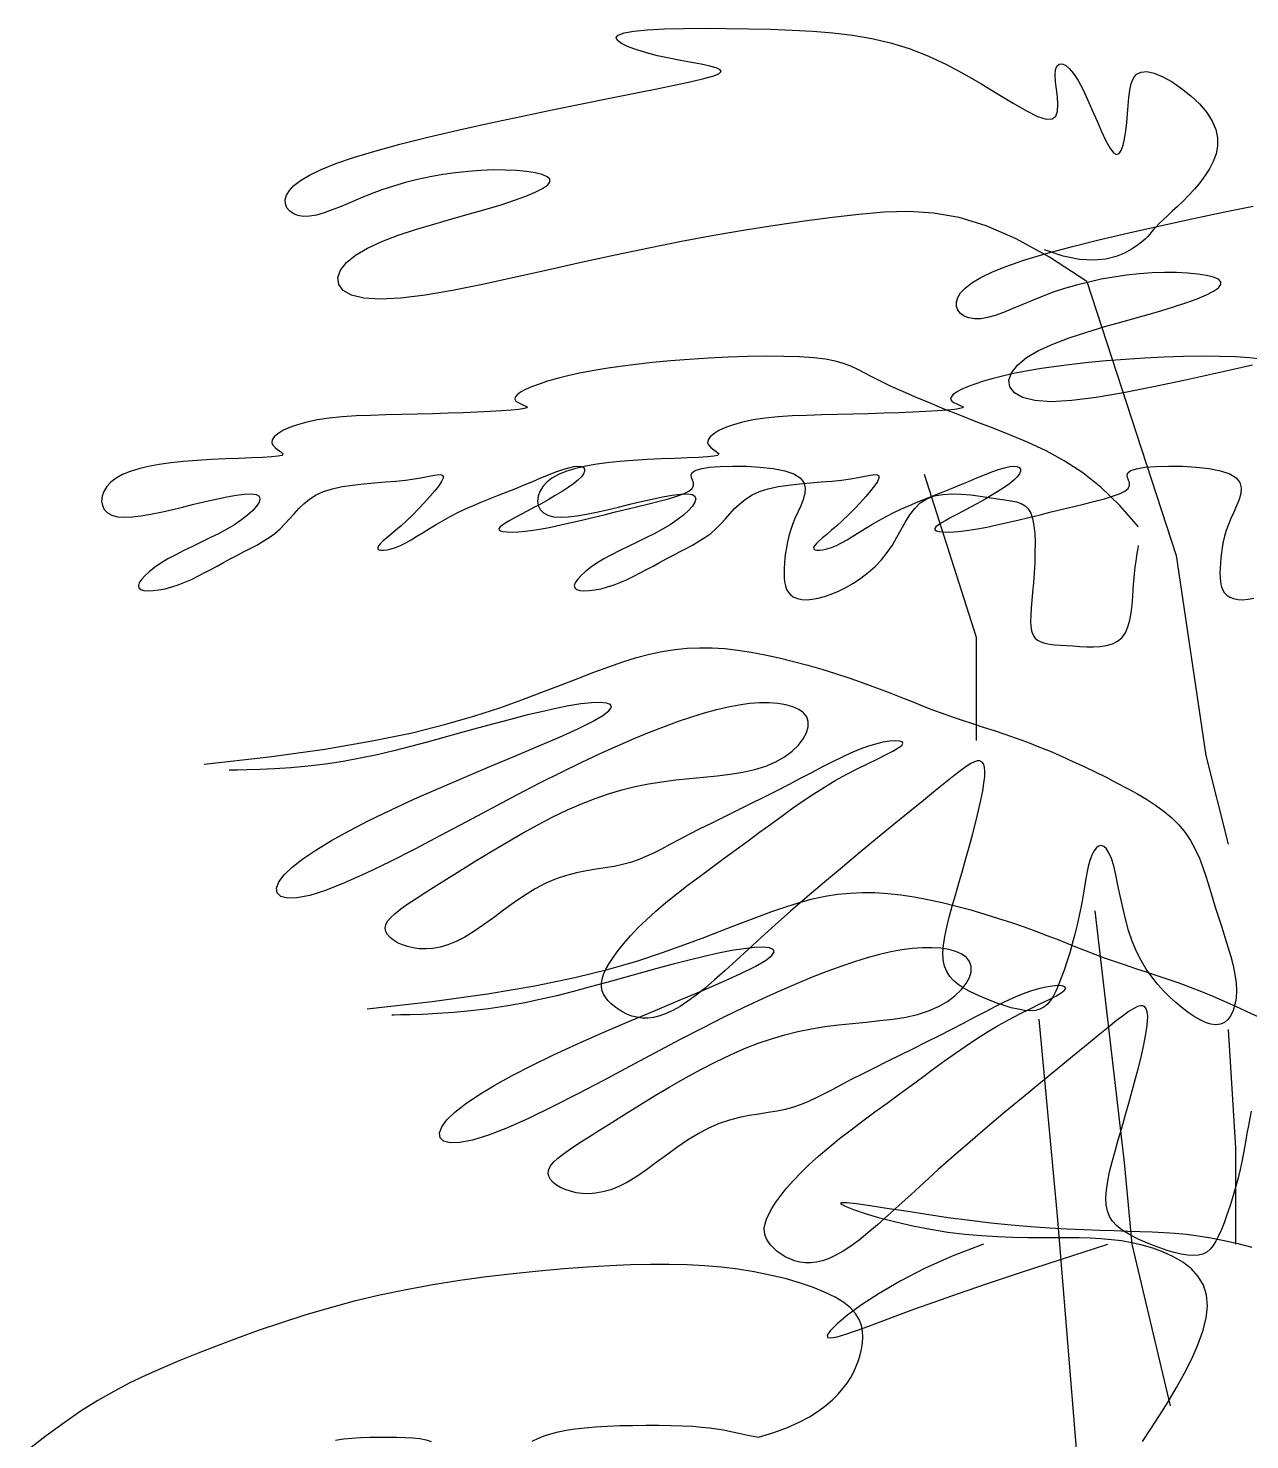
# Model space of a CAD drawing. Header units: inches. Extents: x -177 to 2825, y -2046 to -803.
# Drawn here: x 2225.187 to 2228.912, y -1211.337 to -1207.032 of the extents above; entities that cross this region are included whole.
import ezdxf

# ---------------------------------------------------------------- set-up
doc = ezdxf.new("R2010")
doc.units = ezdxf.units.IN
doc.header["$MEASUREMENT"] = 0

# ---------------------------------------------------------------- blocks, each defined once
blk = doc.blocks.new('A$C2C611E7A')
at = {"linetype": 'ByBlock'}
for points in [[(330.43, 1294.19), (325.28, 1297.56), (320.71, 1300.08), (316.59, 1301.85), (312.83, 1303), (309.3, 1303.62), (305.91, 1303.83), (302.53, 1303.73), (299.06, 1303.43), (295.4, 1303.02), (291.55, 1302.52), (287.54, 1301.93), (283.37, 1301.27), (279.06, 1300.52), (274.63, 1299.7), (270.1, 1298.8), (265.49, 1297.84), (260.82, 1296.81), (256.16, 1295.76), (251.6, 1294.74), (247.22, 1293.8), (243.1, 1292.98), (239.32, 1292.34), (235.97, 1291.91), (233.14, 1291.76), (230.88, 1291.91), (229.19, 1292.34), (228.04, 1292.98), (227.42, 1293.8), (227.3, 1294.74), (227.67, 1295.76), (228.48, 1296.81), (229.73, 1297.84), (231.38, 1298.81), (233.37, 1299.71), (235.6, 1300.56), (238, 1301.36), (240.5, 1302.11), (243, 1302.83), (245.44, 1303.5), (247.73, 1304.15), (249.8, 1304.78), (251.63, 1305.38), (253.2, 1305.95), (254.48, 1306.49), (255.47, 1307), (256.15, 1307.47), (256.49, 1307.9), (256.49, 1308.28), (256.13, 1308.63), (255.45, 1308.92), (254.49, 1309.16), (253.3, 1309.35), (251.91, 1309.48), (250.37, 1309.55), (248.72, 1309.56), (247, 1309.5), (245.26, 1309.37), (243.51, 1309.18), (241.75, 1308.93), (240.01, 1308.62), (238.29, 1308.25), (236.6, 1307.82), (234.96, 1307.35), (233.38, 1306.83), (231.87, 1306.26), (230.42, 1305.68), (229.05, 1305.1), (227.76, 1304.55), (226.54, 1304.06), (225.41, 1303.65), (224.37, 1303.35), (223.41, 1303.18), (222.54, 1303.17), (221.79, 1303.3), (221.15, 1303.55), (220.64, 1303.91), (220.28, 1304.36), (220.09, 1304.89), (220.07, 1305.47), (220.25, 1306.1), (220.63, 1306.75), (221.26, 1307.42), (222.17, 1308.13), (223.41, 1308.86), (225.01, 1309.63), (227.02, 1310.44), (229.47, 1311.28), (232.41, 1312.17), (235.84, 1313.1), (239.69, 1314.06), (243.82, 1315.03), (248.13, 1316), (252.49, 1316.94), (256.8, 1317.84), (260.92, 1318.69), (264.76, 1319.46), (268.2, 1320.14), (271.22, 1320.75), (273.82, 1321.28), (275.98, 1321.74), (277.69, 1322.14), (278.95, 1322.5), (279.75, 1322.82), (280.08, 1323.1), (279.95, 1323.37), (279.4, 1323.62), (278.51, 1323.86), (277.35, 1324.11), (275.98, 1324.36), (274.47, 1324.64), (272.9, 1324.95), (271.33, 1325.29), (269.82, 1325.68), (268.45, 1326.09), (267.28, 1326.53), (266.37, 1326.96), (265.79, 1327.39), (265.61, 1327.78), (265.9, 1328.14), (266.71, 1328.45), (268.08, 1328.69), (269.96, 1328.87), (272.26, 1328.99), (274.88, 1329.06), (277.75, 1329.08), (280.76, 1329.06), (283.84, 1329.01), (286.89, 1328.94), (289.85, 1328.83), (292.71, 1328.67), (295.48, 1328.44), (298.17, 1328.12), (300.82, 1327.66), (303.42, 1327.06), (305.99, 1326.27), (308.54, 1325.29), (311.09, 1324.1), (313.59, 1322.76), (315.99, 1321.37), (318.24, 1320.01), (320.3, 1318.76), (322.12, 1317.71), (323.65, 1316.94), (324.84, 1316.54), (325.66, 1316.58), (326.16, 1316.98), (326.4, 1317.68), (326.45, 1318.58), (326.38, 1319.61), (326.24, 1320.68), (326.11, 1321.71), (326.06, 1322.62), (326.12, 1323.33), (326.31, 1323.84), (326.61, 1324.12), (327, 1324.17), (327.47, 1323.98), (328.01, 1323.54), (328.59, 1322.85), (329.22, 1321.89), (329.87, 1320.67), (330.53, 1319.27), (331.18, 1317.78), (331.83, 1316.27), (332.46, 1314.85), (333.05, 1313.59), (333.59, 1312.59), (334.08, 1311.93), (334.51, 1311.68), (334.87, 1311.81), (335.17, 1312.25), (335.42, 1312.96), (335.63, 1313.87), (335.79, 1314.94), (335.92, 1316.09), (336.03, 1317.27), (336.11, 1318.44), (336.21, 1319.55), (336.34, 1320.57), (336.55, 1321.46), (336.85, 1322.2), (337.29, 1322.74), (337.9, 1323.05), (338.7, 1323.1), (339.72, 1322.87), (340.9, 1322.38), (342.17, 1321.68), (343.48, 1320.8), (344.75, 1319.78), (345.92, 1318.66), (346.93, 1317.49), (347.7, 1316.3), (348.2, 1315.13), (348.43, 1313.98), (348.43, 1312.86), (348.22, 1311.78), (347.84, 1310.72), (347.33, 1309.71), (346.7, 1308.73), (346, 1307.8), (345.25, 1306.91), (344.48, 1306.07), (343.7, 1305.28), (342.93, 1304.55), (342.2, 1303.87), (341.52, 1303.25), (340.92, 1302.7), (340.41, 1302.21), (340, 1301.79), (339.67, 1301.41), (339.39, 1301.07), (339.11, 1300.74), (338.81, 1300.4), (338.44, 1300.04), (337.97, 1299.64), (337.37, 1299.17), (336.59, 1298.64), (335.63, 1298.1), (334.45, 1297.63), (333.03, 1297.28), (331.36, 1297.12), (329.41, 1297.24), (327.17, 1297.7), (324.6, 1298.57)], [(353.22, 1282.69), (348.56, 1281.64), (344, 1280.62), (339.62, 1279.68), (335.5, 1278.86), (331.73, 1278.22), (328.38, 1277.8), (325.54, 1277.65), (323.28, 1277.8), (321.59, 1278.22), (320.45, 1278.86), (319.83, 1279.68), (319.71, 1280.62), (320.07, 1281.64), (320.89, 1282.69), (322.14, 1283.72), (323.79, 1284.69), (325.77, 1285.59), (328.01, 1286.44), (330.41, 1287.24), (332.9, 1288), (335.41, 1288.71), (337.85, 1289.39), (340.14, 1290.04), (342.21, 1290.66), (344.04, 1291.26), (345.6, 1291.83), (346.89, 1292.37), (347.88, 1292.88), (348.55, 1293.35), (348.9, 1293.78), (348.9, 1294.17), (348.54, 1294.51), (347.86, 1294.8), (346.9, 1295.04), (345.7, 1295.23), (344.31, 1295.36), (342.77, 1295.43), (341.12, 1295.44), (339.41, 1295.38), (337.67, 1295.26), (335.91, 1295.07), (334.16, 1294.81), (332.42, 1294.5), (330.7, 1294.13), (329.01, 1293.71), (327.37, 1293.23), (325.79, 1292.71), (324.27, 1292.14), (322.83, 1291.56), (321.46, 1290.98), (320.16, 1290.43), (318.95, 1289.94), (317.82, 1289.53), (316.77, 1289.23), (315.82, 1289.06), (314.95, 1289.05), (314.19, 1289.18), (313.55, 1289.43), (313.05, 1289.79), (312.69, 1290.25), (312.5, 1290.77), (312.48, 1291.36), (312.65, 1291.98), (313.04, 1292.63), (313.66, 1293.3), (314.58, 1294.01), (315.82, 1294.74), (317.42, 1295.51), (319.43, 1296.32), (321.88, 1297.17), (324.81, 1298.05), (328.25, 1298.98), (332.09, 1299.94), (336.23, 1300.92), (340.53, 1301.88), (344.9, 1302.82), (349.2, 1303.73), (353.33, 1304.57)], [(330.43, 1294.19), (342.73, 1256.45), (346.82, 1228.93), (349.88, 1216.7)], [(337.55, 1260.43), (334.98, 1263.37), (332.42, 1265.82), (329.86, 1267.84), (327.33, 1269.51), (324.83, 1270.89), (322.36, 1272.05), (319.93, 1273.06), (317.54, 1273.99), (315.21, 1274.89), (312.96, 1275.78), (310.8, 1276.64), (308.75, 1277.47), (306.84, 1278.27), (305.08, 1279.03), (303.5, 1279.75), (302.11, 1280.41), (300.91, 1281.03), (299.87, 1281.59), (298.9, 1282.09), (297.94, 1282.54), (296.92, 1282.92), (295.77, 1283.24), (294.43, 1283.5), (292.82, 1283.7), (290.89, 1283.82), (288.69, 1283.89), (286.27, 1283.9), (283.7, 1283.86), (281.04, 1283.77), (278.34, 1283.64), (275.67, 1283.47), (273.09, 1283.27), (270.65, 1283.04), (268.35, 1282.79), (266.19, 1282.51), (264.18, 1282.22), (262.3, 1281.9), (260.57, 1281.56), (258.97, 1281.21), (257.51, 1280.84), (256.19, 1280.46), (255.01, 1280.07), (253.99, 1279.69), (253.13, 1279.31), (252.46, 1278.94), (251.98, 1278.59), (251.71, 1278.27), (251.65, 1277.99), (251.81, 1277.74), (252.11, 1277.52), (252.5, 1277.34), (252.88, 1277.18), (253.2, 1277.05), (253.36, 1276.92), (253.3, 1276.81), (252.94, 1276.7), (252.22, 1276.59), (251.17, 1276.49), (249.84, 1276.39), (248.26, 1276.29), (246.48, 1276.2), (244.54, 1276.12), (242.48, 1276.05), (240.36, 1275.99), (238.21, 1275.94), (236.05, 1275.89), (233.92, 1275.84), (231.84, 1275.77), (229.83, 1275.68), (227.92, 1275.55), (226.13, 1275.37), (224.5, 1275.13), (223.03, 1274.83), (221.74, 1274.48), (220.65, 1274.09), (219.74, 1273.67), (219.04, 1273.24), (218.55, 1272.8), (218.27, 1272.38), (218.21, 1271.99), (218.36, 1271.64), (218.66, 1271.32), (219.03, 1271.04), (219.39, 1270.8), (219.65, 1270.58), (219.73, 1270.4), (219.57, 1270.26), (219.06, 1270.13), (218.17, 1270.04), (216.93, 1269.96), (215.41, 1269.9), (213.69, 1269.83), (211.82, 1269.76), (209.88, 1269.67), (207.94, 1269.56), (206.06, 1269.42), (204.3, 1269.24), (202.69, 1269.02), (201.21, 1268.74), (199.88, 1268.42), (198.69, 1268.05), (197.66, 1267.61), (196.78, 1267.12), (196.05, 1266.57), (195.49, 1265.95), (195.09, 1265.29), (194.85, 1264.62), (194.78, 1263.96), (194.88, 1263.34), (195.15, 1262.79), (195.59, 1262.33), (196.2, 1262), (196.98, 1261.8), (197.92, 1261.73), (198.99, 1261.78), (200.2, 1261.93), (201.51, 1262.15), (202.91, 1262.44), (204.38, 1262.77), (205.92, 1263.14), (207.48, 1263.52), (209.05, 1263.89), (210.57, 1264.23), (212.01, 1264.53), (213.32, 1264.76), (214.46, 1264.91), (215.39, 1264.94), (216.06, 1264.85), (216.46, 1264.62), (216.58, 1264.27), (216.46, 1263.81), (216.12, 1263.26), (215.58, 1262.66), (214.88, 1262.02), (214.03, 1261.36), (213.06, 1260.71), (212, 1260.08), (210.87, 1259.47), (209.69, 1258.88), (208.49, 1258.3), (207.29, 1257.73), (206.11, 1257.16), (204.98, 1256.58), (203.91, 1256), (202.94, 1255.41), (202.08, 1254.81), (201.34, 1254.24), (200.73, 1253.68), (200.27, 1253.17), (199.97, 1252.71), (199.85, 1252.32), (199.91, 1252), (200.17, 1251.78), (200.6, 1251.65), (201.18, 1251.6), (201.88, 1251.63), (202.67, 1251.73), (203.53, 1251.9), (204.43, 1252.14), (205.34, 1252.43), (206.25, 1252.78), (207.14, 1253.17), (208.03, 1253.6), (208.92, 1254.06), (209.8, 1254.53), (210.69, 1255.02), (211.58, 1255.51), (212.49, 1256), (213.41, 1256.48), (214.33, 1256.95), (215.24, 1257.42), (216.13, 1257.91), (217, 1258.42), (217.84, 1258.95), (218.62, 1259.52), (219.35, 1260.14), (220.02, 1260.81), (220.65, 1261.51), (221.27, 1262.22), (221.92, 1262.93), (222.62, 1263.6), (223.41, 1264.24), (224.31, 1264.8), (225.35, 1265.28), (226.56, 1265.66), (227.9, 1265.95), (229.34, 1266.17), (230.84, 1266.33), (232.36, 1266.47), (233.86, 1266.59), (235.3, 1266.71), (236.64, 1266.85), (237.86, 1267.03), (238.94, 1267.22), (239.86, 1267.39), (240.61, 1267.53), (241.19, 1267.6), (241.59, 1267.57), (241.79, 1267.43), (241.79, 1267.14), (241.58, 1266.68), (241.19, 1266.08), (240.65, 1265.37), (239.99, 1264.59), (239.24, 1263.75), (238.43, 1262.9), (237.61, 1262.07), (236.79, 1261.28), (236.01, 1260.57), (235.28, 1259.94), (234.62, 1259.38), (234.04, 1258.89), (233.55, 1258.47), (233.17, 1258.11), (232.91, 1257.81), (232.79, 1257.57), (232.8, 1257.39), (232.96, 1257.26), (233.23, 1257.19), (233.61, 1257.18), (234.08, 1257.24), (234.63, 1257.37), (235.26, 1257.58), (235.93, 1257.86), (236.65, 1258.22), (237.4, 1258.64), (238.2, 1259.12), (239.04, 1259.64), (239.92, 1260.19), (240.83, 1260.75), (241.79, 1261.31), (242.79, 1261.85), (243.83, 1262.38), (244.9, 1262.88), (246, 1263.36), (247.13, 1263.84), (248.28, 1264.3), (249.44, 1264.77), (250.62, 1265.23), (251.79, 1265.71), (252.97, 1266.2), (254.13, 1266.68), (255.26, 1267.15), (256.33, 1267.58), (257.34, 1267.97), (258.27, 1268.3), (259.09, 1268.55), (259.8, 1268.71), (260.37, 1268.76), (260.81, 1268.72), (261.11, 1268.58), (261.26, 1268.37), (261.27, 1268.08), (261.13, 1267.72), (260.83, 1267.31), (260.37, 1266.85), (259.76, 1266.35), (259.01, 1265.82), (258.17, 1265.27), (257.24, 1264.71), (256.27, 1264.15), (255.29, 1263.6), (254.31, 1263.07), (253.37, 1262.57), (252.49, 1262.11), (251.7, 1261.69), (251, 1261.3), (250.42, 1260.96), (249.96, 1260.66), (249.65, 1260.4), (249.49, 1260.18), (249.51, 1260), (249.71, 1259.86), (250.08, 1259.76), (250.62, 1259.71), (251.31, 1259.7), (252.14, 1259.73), (253.11, 1259.82), (254.18, 1259.95), (255.37, 1260.14), (256.65, 1260.38), (258, 1260.67), (259.43, 1260.99), (260.91, 1261.34), (262.43, 1261.71), (263.97, 1262.09), (265.53, 1262.47), (267.09, 1262.85), (268.63, 1263.22), (270.12, 1263.58), (271.53, 1263.93), (272.82, 1264.28), (273.96, 1264.63), (274.91, 1264.98), (275.63, 1265.34), (276.09, 1265.71), (276.28, 1266.09), (276.27, 1266.47), (276.15, 1266.86), (276.02, 1267.23), (275.97, 1267.58), (276.09, 1267.9), (276.48, 1268.18), (277.24, 1268.42), (278.41, 1268.61), (279.93, 1268.73), (281.68, 1268.79), (283.56, 1268.76), (285.45, 1268.65), (287.25, 1268.44), (288.83, 1268.13), (290.1, 1267.71), (290.97, 1267.17), (291.47, 1266.53), (291.66, 1265.8), (291.62, 1265.01), (291.39, 1264.18), (291.04, 1263.31), (290.64, 1262.44), (290.24, 1261.57), (289.9, 1260.73), (289.62, 1259.91), (289.39, 1259.11), (289.21, 1258.34), (289.06, 1257.59), (288.96, 1256.85), (288.87, 1256.13), (288.81, 1255.43), (288.77, 1254.74), (288.75, 1254.08), (288.76, 1253.44), (288.81, 1252.84), (288.92, 1252.29), (289.09, 1251.8), (289.34, 1251.37), (289.67, 1251.01), (290.09, 1250.72), (290.6, 1250.53), (291.2, 1250.41), (291.87, 1250.38), (292.61, 1250.44), (293.43, 1250.58), (294.31, 1250.82), (295.24, 1251.15), (296.23, 1251.57), (297.25, 1252.08), (298.29, 1252.68), (299.32, 1253.36), (300.32, 1254.12), (301.27, 1254.96), (302.16, 1255.88), (302.96, 1256.86), (303.67, 1257.9), (304.29, 1258.98), (304.88, 1260.06), (305.46, 1261.11), (306.07, 1262.08), (306.74, 1262.96), (307.5, 1263.71), (308.39, 1264.28), (309.43, 1264.67), (310.6, 1264.88), (311.85, 1264.96), (313.15, 1264.92), (314.46, 1264.81), (315.75, 1264.64), (316.98, 1264.46), (318.11, 1264.28), (319.12, 1264.14), (320, 1264), (320.76, 1263.84), (321.4, 1263.62), (321.94, 1263.32), (322.37, 1262.9), (322.72, 1262.32), (322.97, 1261.57), (323.15, 1260.61), (323.25, 1259.48), (323.3, 1258.22), (323.29, 1256.88), (323.25, 1255.48), (323.17, 1254.08), (323.08, 1252.72), (322.97, 1251.43), (322.87, 1250.26), (322.78, 1249.21), (322.71, 1248.27), (322.69, 1247.44), (322.72, 1246.71), (322.81, 1246.09), (322.99, 1245.57), (323.26, 1245.15), (323.63, 1244.82), (324.11, 1244.57), (324.67, 1244.39), (325.31, 1244.26), (326.03, 1244.17), (326.82, 1244.11), (327.66, 1244.06), (328.55, 1244.01), (329.47, 1243.95), (330.42, 1243.91), (331.36, 1243.89), (332.28, 1243.94), (333.15, 1244.06), (333.95, 1244.29), (334.67, 1244.65), (335.26, 1245.15), (335.74, 1245.82), (336.09, 1246.64), (336.36, 1247.57), (336.54, 1248.59), (336.67, 1249.66), (336.76, 1250.76), (336.83, 1251.86), (336.91, 1252.93), (337, 1253.94), (337.1, 1254.88), (337.21, 1255.71), (337.31, 1256.44), (337.4, 1257.03), (337.48, 1257.48), (337.53, 1257.76), (337.55, 1257.86)], [(354.44, 1283.5), (352.83, 1283.7), (350.9, 1283.82), (348.7, 1283.89), (346.29, 1283.9), (343.72, 1283.86), (341.06, 1283.77), (338.36, 1283.64), (335.69, 1283.47), (333.11, 1283.27), (330.66, 1283.04), (328.36, 1282.79), (326.2, 1282.51), (324.19, 1282.22), (322.32, 1281.9), (320.58, 1281.56), (318.99, 1281.21), (317.53, 1280.84), (316.2, 1280.46), (315.02, 1280.07), (314, 1279.69), (313.15, 1279.31), (312.48, 1278.94), (312, 1278.59), (311.73, 1278.27), (311.67, 1277.99), (311.82, 1277.74), (312.13, 1277.52), (312.51, 1277.34), (312.9, 1277.18), (313.21, 1277.05), (313.38, 1276.92), (313.31, 1276.81), (312.95, 1276.7), (312.24, 1276.59), (311.19, 1276.49), (309.85, 1276.39), (308.27, 1276.29), (306.49, 1276.2), (304.55, 1276.12), (302.5, 1276.05), (300.38, 1275.99), (298.22, 1275.94), (296.07, 1275.89), (293.94, 1275.84), (291.85, 1275.77), (289.84, 1275.68), (287.93, 1275.55), (286.15, 1275.37), (284.51, 1275.13), (283.04, 1274.83), (281.76, 1274.48), (280.66, 1274.09), (279.76, 1273.67), (279.06, 1273.24), (278.56, 1272.8), (278.28, 1272.38), (278.22, 1271.99), (278.38, 1271.64), (278.68, 1271.32), (279.05, 1271.04), (279.4, 1270.8), (279.66, 1270.58), (279.75, 1270.4), (279.58, 1270.26), (279.08, 1270.13), (278.19, 1270.04), (276.95, 1269.96), (275.43, 1269.9), (273.7, 1269.83), (271.83, 1269.76), (269.89, 1269.67), (267.95, 1269.56), (266.07, 1269.42), (264.32, 1269.24), (262.7, 1269.02), (261.22, 1268.74), (259.89, 1268.42), (258.71, 1268.05), (257.67, 1267.61), (256.79, 1267.12), (256.07, 1266.57), (255.51, 1265.95), (255.11, 1265.29), (254.87, 1264.62), (254.8, 1263.96), (254.9, 1263.34), (255.16, 1262.79), (255.6, 1262.33), (256.21, 1262), (256.99, 1261.8), (257.93, 1261.73), (259.01, 1261.78), (260.21, 1261.93), (261.52, 1262.15), (262.92, 1262.44), (264.4, 1262.77), (265.93, 1263.14), (267.5, 1263.52), (269.06, 1263.89), (270.59, 1264.23), (272.02, 1264.53), (273.33, 1264.76), (274.47, 1264.91), (275.4, 1264.94), (276.08, 1264.85), (276.47, 1264.62), (276.59, 1264.27), (276.47, 1263.81), (276.13, 1263.26), (275.6, 1262.66), (274.89, 1262.02), (274.04, 1261.36), (273.08, 1260.71), (272.02, 1260.08), (270.88, 1259.47), (269.71, 1258.88), (268.5, 1258.3), (267.3, 1257.73), (266.12, 1257.16), (264.99, 1256.58), (263.93, 1256), (262.96, 1255.41), (262.1, 1254.81), (261.36, 1254.24), (260.75, 1253.68), (260.29, 1253.17), (259.99, 1252.71), (259.86, 1252.32), (259.93, 1252), (260.18, 1251.78), (260.62, 1251.65), (261.19, 1251.6), (261.89, 1251.63), (262.69, 1251.73), (263.55, 1251.9), (264.45, 1252.14), (265.36, 1252.43), (266.26, 1252.78), (267.16, 1253.17), (268.05, 1253.6), (268.93, 1254.06), (269.82, 1254.53), (270.71, 1255.02), (271.6, 1255.51), (272.51, 1256), (273.42, 1256.48), (274.34, 1256.95), (275.25, 1257.42), (276.15, 1257.91), (277.02, 1258.42), (277.85, 1258.95), (278.64, 1259.52), (279.37, 1260.14), (280.03, 1260.81), (280.67, 1261.51), (281.29, 1262.22), (281.94, 1262.93), (282.64, 1263.6), (283.43, 1264.24), (284.33, 1264.8), (285.37, 1265.28), (286.57, 1265.66), (287.92, 1265.95), (289.36, 1266.17), (290.85, 1266.33), (292.37, 1266.47), (293.87, 1266.59), (295.31, 1266.71), (296.66, 1266.85), (297.88, 1267.03), (298.95, 1267.22), (299.87, 1267.39), (300.63, 1267.53), (301.21, 1267.6), (301.6, 1267.57), (301.81, 1267.43), (301.81, 1267.14), (301.6, 1266.68), (301.2, 1266.08), (300.66, 1265.37), (300, 1264.59), (299.25, 1263.75), (298.45, 1262.9), (297.62, 1262.07), (296.8, 1261.28), (296.02, 1260.57), (295.29, 1259.94), (294.63, 1259.38), (294.05, 1258.89), (293.56, 1258.47), (293.19, 1258.11), (292.93, 1257.81), (292.8, 1257.57), (292.82, 1257.39), (292.97, 1257.26), (293.24, 1257.19), (293.62, 1257.18), (294.1, 1257.24), (294.65, 1257.37), (295.27, 1257.58), (295.95, 1257.86), (296.66, 1258.22), (297.42, 1258.64), (298.22, 1259.12), (299.05, 1259.64), (299.93, 1260.19), (300.85, 1260.75), (301.81, 1261.31), (302.81, 1261.85), (303.84, 1262.38), (304.92, 1262.88), (306.02, 1263.36), (307.15, 1263.84), (308.3, 1264.3), (309.46, 1264.77), (310.63, 1265.23), (311.81, 1265.71), (312.99, 1266.2), (314.15, 1266.68), (315.27, 1267.15), (316.35, 1267.58), (317.36, 1267.97), (318.28, 1268.3), (319.11, 1268.55), (319.81, 1268.71), (320.39, 1268.76), (320.83, 1268.72), (321.13, 1268.58), (321.28, 1268.37), (321.29, 1268.08), (321.14, 1267.72), (320.84, 1267.31), (320.39, 1266.85), (319.77, 1266.35), (319.03, 1265.82), (318.18, 1265.27), (317.26, 1264.71), (316.29, 1264.15), (315.3, 1263.6), (314.32, 1263.07), (313.38, 1262.57), (312.51, 1262.11), (311.71, 1261.69), (311.02, 1261.3), (310.43, 1260.96), (309.98, 1260.66), (309.66, 1260.4), (309.51, 1260.18), (309.52, 1260), (309.72, 1259.86), (310.1, 1259.76), (310.64, 1259.71), (311.33, 1259.7), (312.16, 1259.73), (313.12, 1259.82), (314.2, 1259.95), (315.38, 1260.14), (316.66, 1260.38), (318.02, 1260.67), (319.44, 1260.99), (320.92, 1261.34), (322.44, 1261.71), (323.99, 1262.09), (325.54, 1262.47), (327.1, 1262.85), (328.65, 1263.22), (330.14, 1263.58), (331.55, 1263.93), (332.84, 1264.28), (333.97, 1264.63), (334.92, 1264.98), (335.64, 1265.34), (336.11, 1265.71), (336.3, 1266.09), (336.29, 1266.47), (336.17, 1266.86), (336.04, 1267.23), (335.99, 1267.58), (336.11, 1267.9), (336.5, 1268.18), (337.25, 1268.42), (338.43, 1268.61), (339.94, 1268.73), (341.7, 1268.79), (343.58, 1268.76), (345.47, 1268.65), (347.26, 1268.44), (348.85, 1268.13), (350.11, 1267.71), (350.98, 1267.17), (351.48, 1266.53), (351.68, 1265.8), (351.63, 1265.01), (351.41, 1264.18), (351.06, 1263.31), (350.66, 1262.44), (350.26, 1261.57), (349.92, 1260.73), (349.63, 1259.91), (349.4, 1259.11), (349.22, 1258.34), (349.08, 1257.59), (348.97, 1256.85), (348.89, 1256.13), (348.83, 1255.43), (348.78, 1254.74), (348.76, 1254.08), (348.77, 1253.44), (348.83, 1252.84), (348.94, 1252.29), (349.11, 1251.8), (349.36, 1251.37), (349.69, 1251.01), (350.11, 1250.72), (350.62, 1250.53), (351.21, 1250.41), (351.88, 1250.38), (352.63, 1250.44), (353.44, 1250.58)], [(308.03, 1267.67), (315.18, 1245.24), (315.18, 1230.97)], [(208.9, 1227.75), (217.85, 1228.75), (225.5, 1229.81), (232.01, 1230.93), (237.52, 1232.07), (242.19, 1233.22), (246.16, 1234.37), (249.6, 1235.51), (252.64, 1236.6), (255.41, 1237.64), (257.98, 1238.63), (260.35, 1239.54), (262.55, 1240.38), (264.62, 1241.14), (266.56, 1241.82), (268.42, 1242.4), (270.22, 1242.88), (271.97, 1243.26), (273.69, 1243.53), (275.4, 1243.7), (277.11, 1243.77), (278.84, 1243.75), (280.59, 1243.64), (282.38, 1243.45), (284.22, 1243.17), (286.13, 1242.81), (288.08, 1242.38), (290.05, 1241.89), (292.01, 1241.36), (293.95, 1240.8), (295.84, 1240.22), (297.66, 1239.62), (299.37, 1239.03), (300.98, 1238.44), (302.48, 1237.88), (303.91, 1237.32), (305.27, 1236.78), (306.59, 1236.25), (307.9, 1235.73), (309.2, 1235.23), (310.52, 1234.74), (311.88, 1234.27), (313.28, 1233.8), (314.71, 1233.33), (316.17, 1232.85), (317.65, 1232.36), (319.16, 1231.85), (320.69, 1231.32), (322.24, 1230.75), (323.8, 1230.14), (325.37, 1229.5), (326.93, 1228.82), (328.49, 1228.12), (330.04, 1227.41), (331.57, 1226.67), (333.07, 1225.93), (334.53, 1225.18), (335.96, 1224.43), (337.33, 1223.67), (338.65, 1222.89), (339.89, 1222.07), (341.06, 1221.22), (342.13, 1220.32), (343.1, 1219.36), (343.97, 1218.33), (344.71, 1217.22), (345.36, 1216.04), (345.92, 1214.8), (346.41, 1213.51), (346.86, 1212.18), (347.28, 1210.82), (347.69, 1209.44), (348.11, 1208.05), (348.55, 1206.66), (349, 1205.28), (349.44, 1203.91), (349.86, 1202.57), (350.24, 1201.26), (350.56, 1200), (350.81, 1198.78), (350.97, 1197.63), (351.02, 1196.54), (350.98, 1195.53), (350.83, 1194.62), (350.59, 1193.81), (350.27, 1193.12), (349.86, 1192.57), (349.38, 1192.16), (348.83, 1191.92), (348.2, 1191.84), (347.52, 1191.92), (346.79, 1192.15), (346.02, 1192.51), (345.22, 1192.97), (344.38, 1193.54), (343.54, 1194.19), (342.68, 1194.91), (341.82, 1195.69), (340.98, 1196.53), (340.15, 1197.44), (339.36, 1198.43), (338.6, 1199.51), (337.9, 1200.68), (337.25, 1201.95), (336.68, 1203.34), (336.18, 1204.83), (335.75, 1206.41), (335.37, 1208), (335.03, 1209.58), (334.72, 1211.09), (334.43, 1212.49), (334.13, 1213.73), (333.82, 1214.76), (333.48, 1215.54), (333.13, 1216.09), (332.77, 1216.41), (332.41, 1216.52), (332.05, 1216.44), (331.71, 1216.18), (331.39, 1215.76), (331.1, 1215.19), (330.85, 1214.48), (330.63, 1213.65), (330.43, 1212.72), (330.25, 1211.69), (330.06, 1210.58), (329.86, 1209.4), (329.64, 1208.18), (329.39, 1206.91), (329.1, 1205.61), (328.78, 1204.31), (328.43, 1203.01), (328.07, 1201.75), (327.68, 1200.53), (327.3, 1199.38), (326.91, 1198.31), (326.53, 1197.34), (326.16, 1196.49), (325.79, 1195.76), (325.4, 1195.15), (324.97, 1194.65), (324.51, 1194.26), (323.98, 1193.99), (323.37, 1193.83), (322.67, 1193.77), (321.87, 1193.82), (320.98, 1193.97), (320.03, 1194.19), (319.04, 1194.49), (318.03, 1194.83), (317.02, 1195.22), (316.04, 1195.63), (315.1, 1196.06), (314.22, 1196.49), (313.42, 1196.93), (312.7, 1197.41), (312.08, 1197.93), (311.55, 1198.51), (311.14, 1199.17), (310.84, 1199.92), (310.66, 1200.77), (310.62, 1201.74), (310.7, 1202.82), (310.88, 1204.01), (311.15, 1205.3), (311.49, 1206.68), (311.89, 1208.16), (312.34, 1209.71), (312.81, 1211.33), (313.3, 1213.02), (313.78, 1214.74), (314.26, 1216.47), (314.72, 1218.17), (315.14, 1219.8), (315.52, 1221.35), (315.84, 1222.77), (316.1, 1224.04), (316.27, 1225.12), (316.37, 1226.03), (316.38, 1226.76), (316.33, 1227.34), (316.2, 1227.76), (316, 1228.03), (315.72, 1228.17), (315.38, 1228.18), (314.97, 1228.06), (314.46, 1227.81), (313.83, 1227.41), (313.06, 1226.86), (312.11, 1226.12), (310.96, 1225.21), (309.58, 1224.09), (307.95, 1222.75), (306.05, 1221.2), (303.92, 1219.46), (301.63, 1217.58), (299.23, 1215.6), (296.77, 1213.55), (294.32, 1211.49), (291.93, 1209.45), (289.65, 1207.48), (287.54, 1205.6), (285.59, 1203.84), (283.79, 1202.2), (282.13, 1200.68), (280.6, 1199.28), (279.18, 1198.02), (277.87, 1196.9), (276.65, 1195.91), (275.51, 1195.08), (274.44, 1194.38), (273.44, 1193.82), (272.5, 1193.38), (271.62, 1193.06), (270.78, 1192.86), (269.98, 1192.77), (269.22, 1192.77), (268.48, 1192.87), (267.77, 1193.05), (267.11, 1193.3), (266.48, 1193.61), (265.9, 1193.97), (265.38, 1194.36), (264.91, 1194.77), (264.5, 1195.2), (264.16, 1195.63), (263.89, 1196.07), (263.7, 1196.53), (263.61, 1197.02), (263.6, 1197.55), (263.69, 1198.13), (263.9, 1198.77), (264.21, 1199.48), (264.65, 1200.27), (265.2, 1201.13), (265.88, 1202.06), (266.68, 1203.05), (267.6, 1204.09), (268.63, 1205.18), (269.79, 1206.31), (271.07, 1207.48), (272.47, 1208.67), (273.97, 1209.88), (275.54, 1211.1), (277.17, 1212.33), (278.83, 1213.56), (280.5, 1214.78), (282.16, 1215.99), (283.79, 1217.18), (285.38, 1218.35), (286.92, 1219.48), (288.42, 1220.58), (289.9, 1221.65), (291.37, 1222.67), (292.84, 1223.65), (294.31, 1224.58), (295.8, 1225.46), (297.31, 1226.29), (298.8, 1227.07), (300.23, 1227.78), (301.55, 1228.43), (302.73, 1229.01), (303.72, 1229.52), (304.47, 1229.96), (304.95, 1230.32), (305.11, 1230.6), (304.99, 1230.8), (304.62, 1230.91), (304.04, 1230.94), (303.27, 1230.89), (302.35, 1230.74), (301.33, 1230.5), (300.23, 1230.18), (299.08, 1229.76), (297.89, 1229.25), (296.64, 1228.67), (295.34, 1228.02), (293.96, 1227.31), (292.51, 1226.54), (290.98, 1225.74), (289.37, 1224.89), (287.66, 1224.03), (285.9, 1223.14), (284.1, 1222.25), (282.29, 1221.36), (280.52, 1220.49), (278.8, 1219.63), (277.16, 1218.82), (275.65, 1218.04), (274.27, 1217.32), (273.01, 1216.65), (271.85, 1216.04), (270.75, 1215.49), (269.7, 1215), (268.65, 1214.57), (267.6, 1214.2), (266.5, 1213.9), (265.34, 1213.66), (264.12, 1213.46), (262.85, 1213.26), (261.53, 1213.04), (260.17, 1212.77), (258.78, 1212.42), (257.36, 1211.95), (255.92, 1211.33), (254.47, 1210.56), (253.02, 1209.65), (251.57, 1208.66), (250.13, 1207.62), (248.73, 1206.58), (247.36, 1205.59), (246.04, 1204.68), (244.77, 1203.91), (243.58, 1203.3), (242.44, 1202.84), (241.37, 1202.54), (240.36, 1202.36), (239.41, 1202.29), (238.52, 1202.32), (237.69, 1202.44), (236.91, 1202.62), (236.19, 1202.86), (235.54, 1203.15), (234.97, 1203.48), (234.5, 1203.85), (234.15, 1204.26), (233.92, 1204.69), (233.84, 1205.15), (233.91, 1205.62), (234.16, 1206.11), (234.58, 1206.63), (235.19, 1207.19), (235.97, 1207.8), (236.93, 1208.48), (238.07, 1209.23), (239.4, 1210.09), (240.92, 1211.05), (242.61, 1212.12), (244.46, 1213.28), (246.43, 1214.5), (248.49, 1215.76), (250.6, 1217.01), (252.73, 1218.23), (254.85, 1219.4), (256.92, 1220.47), (258.92, 1221.43), (260.86, 1222.27), (262.74, 1223.01), (264.59, 1223.64), (266.42, 1224.19), (268.24, 1224.64), (270.07, 1225.02), (271.93, 1225.32), (273.82, 1225.56), (275.73, 1225.76), (277.63, 1225.94), (279.51, 1226.12), (281.32, 1226.35), (283.07, 1226.63), (284.71, 1226.99), (286.22, 1227.46), (287.6, 1228.06), (288.81, 1228.76), (289.85, 1229.54), (290.71, 1230.37), (291.37, 1231.22), (291.83, 1232.06), (292.07, 1232.86), (292.08, 1233.6), (291.86, 1234.25), (291.42, 1234.81), (290.77, 1235.27), (289.96, 1235.64), (288.99, 1235.91), (287.88, 1236.09), (286.67, 1236.18), (285.37, 1236.17), (283.99, 1236.07), (282.55, 1235.88), (281.03, 1235.6), (279.43, 1235.23), (277.76, 1234.77), (276, 1234.22), (274.15, 1233.6), (272.22, 1232.89), (270.18, 1232.1), (268.04, 1231.22), (265.77, 1230.23), (263.36, 1229.14), (260.78, 1227.93), (258.03, 1226.58), (255.08, 1225.1), (251.92, 1223.47), (248.55, 1221.68), (245.04, 1219.81), (241.46, 1217.91), (237.91, 1216.04), (234.47, 1214.29), (231.22, 1212.71), (228.24, 1211.37), (225.62, 1210.33), (223.43, 1209.66), (221.67, 1209.32), (220.35, 1209.29), (219.44, 1209.53), (218.95, 1210), (218.87, 1210.67), (219.19, 1211.51), (219.91, 1212.47), (221.01, 1213.54), (222.48, 1214.68), (224.29, 1215.91), (226.43, 1217.2), (228.86, 1218.56), (231.58, 1219.96), (234.56, 1221.41), (237.77, 1222.9), (241.18, 1224.4), (244.71, 1225.91), (248.24, 1227.4), (251.67, 1228.84), (254.9, 1230.2), (257.83, 1231.47), (260.35, 1232.61), (262.35, 1233.6), (263.77, 1234.43), (264.62, 1235.09), (264.96, 1235.59), (264.84, 1235.94), (264.31, 1236.15), (263.42, 1236.23), (262.23, 1236.19), (260.78, 1236.03), (259.13, 1235.76), (257.31, 1235.4), (255.34, 1234.96), (253.24, 1234.46), (251.06, 1233.9), (248.8, 1233.3), (246.51, 1232.67), (244.2, 1232.03), (241.9, 1231.39), (239.61, 1230.76), (237.32, 1230.15), (235.02, 1229.57), (232.71, 1229.03), (230.37, 1228.54), (228.02, 1228.11), (225.62, 1227.75), (223.2, 1227.47), (220.83, 1227.25), (218.59, 1227.1), (216.56, 1227), (214.84, 1226.94), (213.5, 1226.91), (212.64, 1226.89), (212.33, 1226.89)], [(231.32, 1194.03), (240.27, 1195.03), (247.93, 1196.1), (254.43, 1197.21), (259.95, 1198.35), (264.61, 1199.51), (268.59, 1200.66), (272.02, 1201.79), (275.06, 1202.88), (277.84, 1203.93), (280.4, 1204.91), (282.77, 1205.83), (284.98, 1206.67), (287.04, 1207.43), (288.99, 1208.1), (290.85, 1208.69), (292.64, 1209.17), (294.39, 1209.54), (296.12, 1209.81), (297.83, 1209.98), (299.54, 1210.06), (301.26, 1210.04), (303.01, 1209.93), (304.8, 1209.73), (306.65, 1209.45), (308.55, 1209.09), (310.5, 1208.66), (312.47, 1208.18), (314.44, 1207.65), (316.38, 1207.09), (318.26, 1206.5), (320.08, 1205.91), (321.8, 1205.31), (323.4, 1204.73), (324.91, 1204.16), (326.33, 1203.61), (327.69, 1203.06), (329.02, 1202.53), (330.32, 1202.02), (331.62, 1201.52), (332.95, 1201.03), (334.31, 1200.55), (335.7, 1200.08), (337.13, 1199.61), (338.59, 1199.14), (340.08, 1198.65), (341.59, 1198.14), (343.12, 1197.6), (344.67, 1197.03), (346.23, 1196.42), (347.79, 1195.78), (349.36, 1195.11), (350.92, 1194.41), (352.47, 1193.69), (353.99, 1192.96)], [(353.06, 1179.94), (352.86, 1179), (352.67, 1177.97), (352.48, 1176.86), (352.28, 1175.69), (352.06, 1174.46), (351.81, 1173.19), (351.53, 1171.9), (351.21, 1170.59), (350.86, 1169.3), (350.49, 1168.03), (350.11, 1166.82), (349.72, 1165.66), (349.34, 1164.59), (348.95, 1163.63), (348.58, 1162.78), (348.21, 1162.04), (347.82, 1161.43), (347.4, 1160.93), (346.93, 1160.55), (346.4, 1160.27), (345.79, 1160.11), (345.1, 1160.06), (344.29, 1160.11), (343.41, 1160.25), (342.46, 1160.48), (341.47, 1160.77), (340.46, 1161.12), (339.45, 1161.5), (338.46, 1161.92), (337.52, 1162.34), (336.64, 1162.77), (335.84, 1163.22), (335.13, 1163.69), (334.5, 1164.22), (333.98, 1164.8), (333.56, 1165.45), (333.26, 1166.2), (333.09, 1167.05), (333.05, 1168.02), (333.12, 1169.1), (333.3, 1170.29), (333.57, 1171.59), (333.91, 1172.97), (334.32, 1174.44), (334.76, 1175.99), (335.23, 1177.62), (335.72, 1179.3), (336.21, 1181.03), (336.69, 1182.75), (337.14, 1184.45), (337.57, 1186.09), (337.95, 1187.63), (338.27, 1189.06), (338.52, 1190.32), (338.7, 1191.41), (338.79, 1192.31), (338.81, 1193.05), (338.75, 1193.62), (338.62, 1194.04), (338.42, 1194.32), (338.15, 1194.45), (337.81, 1194.46), (337.39, 1194.35), (336.89, 1194.1), (336.26, 1193.7), (335.48, 1193.14), (334.53, 1192.41), (333.38, 1191.49), (332.01, 1190.37), (330.37, 1189.04), (328.47, 1187.49), (326.35, 1185.75), (324.06, 1183.87), (321.66, 1181.88), (319.2, 1179.84), (316.75, 1177.77), (314.35, 1175.74), (312.08, 1173.76), (309.97, 1171.89), (308.02, 1170.13), (306.22, 1168.48), (304.56, 1166.96), (303.02, 1165.57), (301.61, 1164.31), (300.29, 1163.18), (299.07, 1162.2), (297.93, 1161.36), (296.87, 1160.66), (295.87, 1160.1), (294.93, 1159.66), (294.04, 1159.35), (293.2, 1159.15), (292.41, 1159.05), (291.64, 1159.06), (290.9, 1159.16), (290.2, 1159.34), (289.53, 1159.59), (288.91, 1159.9), (288.33, 1160.25), (287.8, 1160.64), (287.33, 1161.06), (286.92, 1161.48), (286.58, 1161.91), (286.32, 1162.35), (286.13, 1162.81), (286.03, 1163.31), (286.02, 1163.84), (286.12, 1164.42), (286.32, 1165.06), (286.64, 1165.77), (287.07, 1166.56), (287.63, 1167.42), (288.31, 1168.35), (289.1, 1169.34), (290.02, 1170.38), (291.06, 1171.47), (292.22, 1172.6), (293.5, 1173.76), (294.89, 1174.95), (296.39, 1176.16), (297.96, 1177.39), (299.59, 1178.62), (301.25, 1179.85), (302.92, 1181.07), (304.59, 1182.28), (306.22, 1183.47), (307.8, 1184.63), (309.34, 1185.77), (310.85, 1186.87), (312.33, 1187.93), (313.8, 1188.95), (315.26, 1189.93), (316.74, 1190.87), (318.22, 1191.75), (319.73, 1192.58), (321.22, 1193.35), (322.65, 1194.06), (323.98, 1194.71), (325.16, 1195.29), (326.14, 1195.8), (326.9, 1196.24), (327.37, 1196.6), (327.54, 1196.88), (327.42, 1197.08), (327.05, 1197.2), (326.46, 1197.23), (325.69, 1197.17), (324.78, 1197.03), (323.76, 1196.79), (322.66, 1196.46), (321.51, 1196.04), (320.32, 1195.54), (319.07, 1194.95), (317.76, 1194.3), (316.39, 1193.59), (314.94, 1192.83), (313.41, 1192.02), (311.79, 1191.18), (310.09, 1190.31), (308.32, 1189.43), (306.52, 1188.53), (304.72, 1187.65), (302.94, 1186.77), (301.22, 1185.92), (299.59, 1185.1), (298.07, 1184.33), (296.69, 1183.6), (295.44, 1182.94), (294.27, 1182.33), (293.18, 1181.77), (292.12, 1181.28), (291.08, 1180.85), (290.02, 1180.49), (288.92, 1180.19), (287.77, 1179.95), (286.55, 1179.74), (285.28, 1179.55), (283.96, 1179.33), (282.6, 1179.06), (281.21, 1178.7), (279.79, 1178.23), (278.35, 1177.62), (276.9, 1176.84), (275.44, 1175.93), (273.99, 1174.94), (272.56, 1173.9), (271.15, 1172.87), (269.79, 1171.87), (268.46, 1170.97), (267.2, 1170.19), (266, 1169.58), (264.87, 1169.13), (263.8, 1168.82), (262.79, 1168.64), (261.84, 1168.57), (260.95, 1168.61), (260.12, 1168.72), (259.34, 1168.91), (258.62, 1169.15), (257.97, 1169.44), (257.4, 1169.77), (256.93, 1170.14), (256.57, 1170.54), (256.34, 1170.98), (256.26, 1171.43), (256.34, 1171.91), (256.59, 1172.4), (257.01, 1172.91), (257.61, 1173.47), (258.39, 1174.08), (259.35, 1174.76), (260.5, 1175.52), (261.83, 1176.37), (263.34, 1177.33), (265.04, 1178.4), (266.89, 1179.57), (268.86, 1180.79), (270.92, 1182.04), (273.03, 1183.3), (275.16, 1184.52), (277.28, 1185.68), (279.35, 1186.75), (281.35, 1187.71), (283.28, 1188.56), (285.16, 1189.29), (287.01, 1189.93), (288.84, 1190.47), (290.66, 1190.93), (292.5, 1191.3), (294.36, 1191.61), (296.25, 1191.85), (298.16, 1192.04), (300.06, 1192.22), (301.93, 1192.41), (303.75, 1192.63), (305.49, 1192.91), (307.13, 1193.28), (308.65, 1193.75), (310.02, 1194.35), (311.23, 1195.05), (312.27, 1195.83), (313.13, 1196.66), (313.8, 1197.51), (314.26, 1198.35), (314.5, 1199.15), (314.51, 1199.89), (314.28, 1200.54), (313.84, 1201.09), (313.2, 1201.55), (312.38, 1201.92), (311.41, 1202.2), (310.31, 1202.38), (309.09, 1202.46), (307.79, 1202.46), (306.42, 1202.36), (304.97, 1202.16), (303.45, 1201.88), (301.86, 1201.51), (300.18, 1201.05), (298.42, 1200.51), (296.58, 1199.88), (294.64, 1199.17), (292.61, 1198.38), (290.47, 1197.5), (288.19, 1196.52), (285.78, 1195.43), (283.2, 1194.21), (280.45, 1192.87), (277.5, 1191.39), (274.35, 1189.75), (270.98, 1187.97), (267.46, 1186.09), (263.89, 1184.19), (260.34, 1182.33), (256.9, 1180.57), (253.64, 1178.99), (250.67, 1177.65), (248.05, 1176.62), (245.86, 1175.94), (244.1, 1175.61), (242.77, 1175.58), (241.87, 1175.81), (241.38, 1176.29), (241.29, 1176.96), (241.61, 1177.79), (242.33, 1178.76), (243.43, 1179.82), (244.9, 1180.97), (246.71, 1182.19), (248.85, 1183.49), (251.29, 1184.84), (254.01, 1186.25), (256.98, 1187.7), (260.2, 1189.18), (263.61, 1190.69), (267.13, 1192.2), (270.66, 1193.68), (274.1, 1195.12), (277.33, 1196.49), (280.26, 1197.75), (282.77, 1198.89), (284.78, 1199.89), (286.2, 1200.71), (287.05, 1201.37), (287.39, 1201.87), (287.26, 1202.22), (286.73, 1202.44), (285.84, 1202.52), (284.65, 1202.47), (283.21, 1202.31), (281.56, 1202.05), (279.73, 1201.69), (277.76, 1201.25), (275.67, 1200.74), (273.48, 1200.18), (271.23, 1199.58), (268.93, 1198.96), (266.63, 1198.32), (264.33, 1197.68), (262.04, 1197.05), (259.74, 1196.43), (257.44, 1195.85), (255.13, 1195.31), (252.8, 1194.82), (250.44, 1194.39), (248.05, 1194.03), (245.63, 1193.75), (243.26, 1193.54), (241.02, 1193.39), (238.99, 1193.28), (237.26, 1193.22), (235.93, 1193.19), (235.06, 1193.18), (234.75, 1193.18)], [(331.51, 1207.52), (335.59, 1172.86), (336.61, 1161.65)], [(323.81, 1192.63), (326.36, 1165.52), (329.43, 1127.8), (332.49, 1088.04), (335.12, 1052.07)], [(349.88, 1191.21), (350.9, 1174.9), (350.9, 1161.65)], [(338.08, 1134.44), (339.25, 1136.2), (340.44, 1138.04), (341.63, 1139.94), (342.79, 1141.88), (343.89, 1143.86), (344.88, 1145.83), (345.72, 1147.77), (346.39, 1149.65), (346.84, 1151.44), (347.03, 1153.11), (346.92, 1154.64), (346.49, 1156), (345.78, 1157.2), (344.82, 1158.24), (343.67, 1159.14), (342.37, 1159.9), (340.97, 1160.54), (339.52, 1161.07), (338.06, 1161.49), (336.63, 1161.82), (335.22, 1162.07), (333.81, 1162.25), (332.38, 1162.37), (330.91, 1162.44), (329.38, 1162.48), (327.77, 1162.49), (326.05, 1162.49), (324.23, 1162.49), (322.29, 1162.51), (320.25, 1162.55), (318.12, 1162.63), (315.91, 1162.77), (313.63, 1162.97), (311.29, 1163.26), (308.9, 1163.63), (306.49, 1164.11), (304.13, 1164.66), (301.92, 1165.23), (299.97, 1165.81), (298.36, 1166.35), (297.2, 1166.81), (296.59, 1167.15), (296.61, 1167.35), (297.34, 1167.36), (298.7, 1167.23), (300.58, 1166.97), (302.9, 1166.61), (305.53, 1166.2), (308.39, 1165.76), (311.36, 1165.32), (314.33, 1164.92), (317.23, 1164.58), (320.03, 1164.29), (322.72, 1164.07), (325.29, 1163.88), (327.73, 1163.74), (330.03, 1163.63), (332.19, 1163.55), (334.2, 1163.49), (336.06, 1163.44), (337.78, 1163.39), (339.42, 1163.34), (341.01, 1163.26), (342.57, 1163.15), (344.15, 1162.99), (345.78, 1162.77), (347.49, 1162.49), (349.32, 1162.13), (351.22, 1161.7), (353.17, 1161.21)], [(316.19, 1161.63), (311.91, 1159.98), (308.08, 1158.26), (304.72, 1156.53), (301.82, 1154.84), (299.4, 1153.27), (297.47, 1151.85), (296.04, 1150.65), (295.11, 1149.71), (294.69, 1149.1), (294.74, 1148.77), (295.21, 1148.71), (296.07, 1148.87), (297.25, 1149.22), (298.72, 1149.72), (300.43, 1150.35), (302.33, 1151.07), (304.4, 1151.85), (306.75, 1152.72), (309.49, 1153.71), (312.74, 1154.85), (316.63, 1156.18), (321.28, 1157.74), (326.81, 1159.54), (333.34, 1161.63)], [(336.61, 1161.65), (341.92, 1139.36)], [(285.24, 1135.05), (287.35, 1135.71), (289.21, 1136.4), (290.83, 1137.13), (292.23, 1137.87), (293.45, 1138.64), (294.49, 1139.41), (295.4, 1140.19), (296.17, 1140.97), (296.85, 1141.74), (297.43, 1142.51), (297.93, 1143.28), (298.34, 1144.05), (298.69, 1144.82), (298.98, 1145.6), (299.21, 1146.38), (299.39, 1147.18), (299.52, 1147.99), (299.59, 1148.81), (299.56, 1149.63), (299.41, 1150.45), (299.1, 1151.26), (298.6, 1152.06), (297.9, 1152.84), (296.96, 1153.6), (295.76, 1154.34), (294.32, 1155.04), (292.67, 1155.7), (290.85, 1156.32), (288.88, 1156.88), (286.79, 1157.38), (284.61, 1157.81), (282.38, 1158.17), (280.11, 1158.45), (277.8, 1158.66), (275.41, 1158.79), (272.93, 1158.85), (270.34, 1158.85), (267.61, 1158.78), (264.72, 1158.65), (261.66, 1158.46), (258.4, 1158.22), (254.98, 1157.92), (251.43, 1157.55), (247.79, 1157.12), (244.1, 1156.61), (240.39, 1156.03), (236.7, 1155.36), (233.07, 1154.6), (229.53, 1153.76), (226.09, 1152.83), (222.76, 1151.85), (219.55, 1150.82), (216.46, 1149.77), (213.51, 1148.7), (210.71, 1147.64), (208.06, 1146.61), (205.56, 1145.61), (203.19, 1144.61), (200.9, 1143.6), (198.68, 1142.52), (196.47, 1141.36), (194.25, 1140.09), (191.98, 1138.66), (189.62, 1137.04), (187.16, 1135.24), (184.68, 1133.3)], [(227, 1134.62), (228.07, 1134.8), (229.23, 1134.92), (230.45, 1134.99), (231.7, 1135.03), (232.96, 1135.04), (234.21, 1135.05), (235.42, 1135.04), (236.57, 1135.02), (237.64, 1134.97), (238.61, 1134.87), (239.46, 1134.7), (240.16, 1134.44)], [(254.08, 1134.48), (254.86, 1134.88), (255.7, 1135.23), (256.63, 1135.53), (257.64, 1135.8), (258.75, 1136.02), (259.97, 1136.2), (261.32, 1136.35), (262.8, 1136.47), (264.42, 1136.57), (266.14, 1136.64), (267.93, 1136.68), (269.72, 1136.7), (271.49, 1136.69), (273.18, 1136.66), (274.75, 1136.62), (276.16, 1136.55), (277.38, 1136.45), (278.46, 1136.34), (279.44, 1136.2), (280.41, 1136.04), (281.41, 1135.84), (282.5, 1135.61), (283.76, 1135.35), (285.24, 1135.05)]]:
    blk.add_lwpolyline(points, dxfattribs=at)

msp = doc.modelspace()

# ---------------------------------------------------------------- block references
at = {"xscale": 0.02214566929133858, "yscale": 0.02214566929133858, "zscale": 0.02214566929133858}
msp.add_blockref('A$C2C611E7A', (2221.0974, -1236.4653), dxfattribs=at)

doc.saveas('drawing.dxf')
